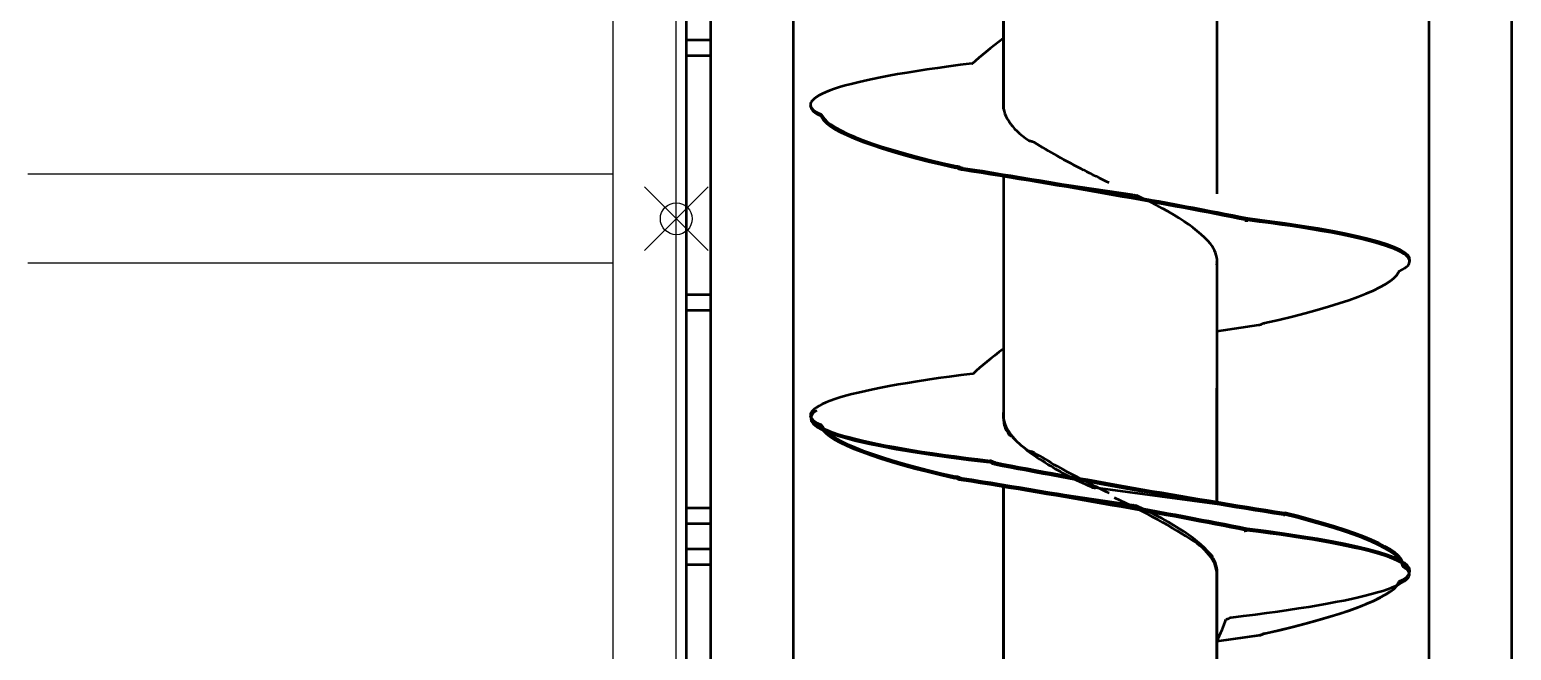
# Model space of a CAD drawing. Extents: x -3873 to 164127, y 7129 to 96529.
# Drawn here: x 66047 to 67213, y 68387 to 68875 of the extents above; entities that cross this region are included whole.
import ezdxf

# ---------------------------------------------------------------- set-up
doc = ezdxf.new("R2010")
doc.units = 0
doc.header["$PDMODE"] = 35
doc.header["$PDSIZE"] = 25
doc.layers.add('LAYOUT', color=90, linetype='CONTINUOUS')
doc.layers.add('LAYOUT Kromeka', color=1, linetype='CONTINUOUS', lineweight=5)
doc.layers.add('Visible (ISO)', color=7, linetype='CONTINUOUS', lineweight=50)

# ---------------------------------------------------------------- blocks, each defined once
blk = doc.blocks.new('chilling_Gibletchiller_platform_short')
at = {"layer": 'LAYOUT', "color": 0, "linetype": 'Continuous', "ltscale": 50}
for p, q in [((-35, 50), (-35, 510)), ((35, 50), (35, 510)), ((1205, 50), (-1205, 50)), ((-1205, 0), (1205, 0))]:
    blk.add_line(p, q, dxfattribs=at)
blk.add_point((0, 0), dxfattribs=at)
blk.add_point((0, 0), dxfattribs=at)
blk = doc.blocks.new('*E242')
at = {"layer": 'Visible (ISO)', "color": 0}
for centre, major_axis, ratio, start_param, end_param in [((99, 240.5), (274.2, -291.2), 0.219922, 1.767895, 1.767897), ((587.9, 240.6), (274.5, -291), 0.2166, 1.764193, 1.764195), ((1075.4, 240.6), (274.4, -291.1), 0.218, 1.765751, 1.765753), ((1562.9, 240.5), (274.3, -291.2), 0.219399, 1.767311, 1.767313), ((1538, 84.2), (243.8, -317.2), 0.444546, 2.06282, 2.062822), ((2025.5, 84.1), (243.5, -317.4), 0.445686, 2.064672, 2.064674), ((1292.5, 388.7), (243.9, 317.1), 0.443994, 4.221282, 4.221284), ((1294.3, 387.3), (243.9, 317.1), 0.443975, 4.221288, 4.22129), ((1780, 388.7), (243.7, 317.3), 0.445135, 4.219432, 4.219434), ((1781.8, 387.3), (243.6, 317.3), 0.445116, 4.219437, 4.219439), ((341.6, 232.6), (274.4, 291.2), 0.218285, 4.517139, 4.517141), ((829.9, 232.6), (274.5, 291.1), 0.217323, 4.51821, 4.518212), ((1317.4, 232.6), (274.4, 291.2), 0.218723, 4.516651, 4.516653), ((343.4, 230.9), (274.3, 291.1), 0.218262, 4.51714, 4.517142), ((831.6, 230.9), (274.4, 291.1), 0.2173, 4.518211, 4.518213), ((1319.2, 230.9), (274.3, 291.1), 0.218699, 4.516652, 4.516654)]:
    blk.add_ellipse(centre, major_axis=major_axis, ratio=ratio, start_param=start_param, end_param=end_param, dxfattribs=at)
blk = doc.blocks.new('CD30-500-2500 Giblet chiller')
at = {"layer": 'Visible (ISO)', "color": 0}
for p, q in [((105263.8, 16066.4), (107233.8, 16066.4)), ((106461.5, 16066.4), (107431.5, 16066.4)), ((105878.4, 16001.4), (107233.8, 16001.4)), ((106461.5, 16001.4), (107431.5, 16001.4)), ((106532.1, 15986.3), (106530.9, 15986.5)), ((106771.9, 15981.8), (106771.1, 15981.7)), ((106776, 15986.3), (106774.8, 15986.5)), ((106776.9, 15986.2), (106775.7, 15986.1)), ((106769.2, 15981), (106770, 15980.8)), ((106770, 15980.8), (106770.5, 15980.7)), ((106770.1, 15981.3), (106770.6, 15981.1)), ((106770.1, 15981.3), (106771, 15981)), ((106770.6, 15981.2), (106770.2, 15981.3)), ((106771.1, 15981.1), (106770.6, 15981.2)), ((106770.6, 15981.1), (106771, 15981)), ((106771.1, 15981.7), (106770.7, 15981.6)), ((106729.6, 15889.2), (106730.5, 15888.3)), ((106729.3, 15888), (106709.5, 15739.3)), ((106729.4, 15888.3), (106729.3, 15888.4)), ((106729.3, 15888.2), (106729.3, 15888.4)), ((106729.3, 15887.6), (106730, 15887.3)), ((106730, 15887.3), (106730.5, 15887.1)), ((106730.5, 15888.2), (106730.7, 15888.1)), ((106730.5, 15888), (106730.5, 15888.1)), ((106730.5, 15888), (106730.5, 15888)), ((106730.8, 15887.2), (106730.7, 15887.2)), ((106586.3, 15834.8), (106581.5, 15867.8)), ((106830.1, 15834.8), (106825.2, 15868.6)), ((106830.1, 15834.8), (106825.3, 15867.8)), ((106498, 15859.1), (106498, 15859.1)), ((106498, 15859), (106498, 15859.1)), ((106498, 15858.7), (106498.7, 15858.4)), ((106498.2, 15860), (106499.2, 15859.2)), ((106498.7, 15858.4), (106499.2, 15858.2)), ((106499.2, 15859), (106499.1, 15859)), ((106499.2, 15859.1), (106499.4, 15859)), ((106499.2, 15858.9), (106499.2, 15859)), ((106499.4, 15856.8), (106499.4, 15857)), ((106741.8, 15858.5), (106741.7, 15858.5)), ((106741.8, 15858.4), (106741.7, 15858.5)), ((106741.7, 15858.1), (106742.5, 15857.8)), ((106742, 15859.4), (106742.9, 15858.6)), ((106742.5, 15857.8), (106742.9, 15857.6)), ((106743, 15858.4), (106742.9, 15858.4)), ((106743, 15858.5), (106743.1, 15858.4)), ((106743, 15858.3), (106743, 15858.4)), ((106743.2, 15856.2), (106743.2, 15856.4)), ((106285.5, 15834.8), (106478.4, 15834.8)), ((106519.4, 15831), (106519.4, 15830.6)), ((106529.4, 15834.8), (106722.3, 15834.8)), ((106722.2, 15834.8), (106631.1, 15834.8)), ((106763.2, 15831), (106763.2, 15830.6)), ((106773.2, 15834.8), (106966.1, 15834.8)), ((106966.1, 15834.8), (106775.9, 15834.8)), ((106479.3, 15768.3), (106459.6, 15634.1)), ((106723, 15768.1), (106703.3, 15633.4)), ((106411.6, 15666.8), (106218.8, 15666.8)), ((106220.3, 15666.8), (106410.6, 15666.8)), ((106464.4, 15666.8), (106654.4, 15666.8)), ((106689, 15656), (106688.2, 15656.1)), ((106689.9, 15657.3), (106689, 15658.7)), ((106689.5, 15657.9), (106689, 15658.7)), ((106689.4, 15655.9), (106689, 15656)), ((106689.6, 15658.4), (106689.2, 15659)), ((106689.9, 15657.3), (106689.5, 15657.9)), ((106690.1, 15657.7), (106689.6, 15658.4)), ((106690.2, 15660.4), (106689.7, 15660.5)), ((106691, 15660), (106690.2, 15660.4)), ((106901, 15666.8), (106708.2, 15666.8)), ((106708.2, 15666.8), (106900.3, 15666.8)), ((106376.2, 15642.7), (106376.1, 15642.1)), ((106458.6, 15631.3), (106457.7, 15632.9)), ((106458.2, 15632), (106457.7, 15632.9)), ((106458.3, 15632.6), (106457.9, 15633.3)), ((106458.6, 15631.3), (106458.2, 15632)), ((106458.8, 15631.7), (106458.3, 15632.6)), ((106458.9, 15635), (106458.4, 15635.2)), ((106459.6, 15634.7), (106458.9, 15635)), ((106619.9, 15643.3), (106619.9, 15642.7)), ((106702.4, 15630.5), (106701.5, 15632.2)), ((106702, 15631.2), (106701.5, 15632.2)), ((106702.1, 15631.8), (106701.7, 15632.6)), ((106702.6, 15634.2), (106702.2, 15634.4)), ((106703.4, 15633.9), (106702.6, 15634.2)), ((106457.7, 15629.6), (106456.9, 15629.8)), ((106458.1, 15629.5), (106457.7, 15629.6)), ((106701.4, 15628.8), (106700.6, 15629)), ((106701.9, 15628.7), (106701.4, 15628.8)), ((106702.4, 15630.5), (106702, 15631.2)), ((106702.6, 15630.9), (106702.1, 15631.8)), ((106416.1, 15523.2), (106416.8, 15523.3)), ((106416.8, 15523.3), (106417.3, 15523.4)), ((106416.9, 15524.1), (106417.4, 15523.9)), ((106416.9, 15524.1), (106417.8, 15523.7)), ((106417.4, 15524), (106417, 15524.1)), ((106417.9, 15523.8), (106417.4, 15524)), ((106417.4, 15523.9), (106417.8, 15523.7)), ((106417.9, 15524.5), (106417.5, 15524.6)), ((106418.7, 15524.2), (106417.9, 15524.5)), ((106659.8, 15523.1), (106660.6, 15523.2)), ((106660.6, 15523.9), (106661.2, 15523.7)), ((106660.6, 15523.9), (106661.5, 15523.6)), ((106660.6, 15523.2), (106661, 15523.2)), ((106661.1, 15523.8), (106660.8, 15524)), ((106661.6, 15523.6), (106661.1, 15523.8)), ((106661.2, 15523.7), (106661.5, 15523.6)), ((106661.7, 15524.3), (106661.3, 15524.4)), ((106662.5, 15524.1), (106661.7, 15524.3)), ((106410.2, 15515.2), (106409, 15515.1)), ((106654.1, 15515.2), (106652.8, 15515.1)), ((105263.8, 15501.4), (107233.8, 15501.4)), ((106461.5, 15501.4), (107431.5, 15501.4)), ((105263.8, 15436.4), (107233.8, 15436.4)), ((106357.8, 15436.4), (106357.8, 15417.1)), ((106369.8, 15417.1), (106369.8, 15436.4)), ((106461.5, 15436.4), (107431.5, 15436.4)), ((106557.8, 15436.4), (106557.8, 15417.1)), ((106569.8, 15417.1), (106569.8, 15436.4)), ((106725.5, 15436.4), (106725.5, 15417.1)), ((106737.5, 15417.1), (106737.5, 15436.4)), ((106757.8, 15436.4), (106757.8, 15417.1)), ((106769.8, 15417.1), (106769.8, 15436.4)), ((105263.8, 15417.1), (107252.8, 15417.1)), ((106436.5, 15417.1), (107381.5, 15417.1))]:
    blk.add_line(p, q, dxfattribs=at)
for centre, major_axis, ratio, start_param, end_param in [((106519, 15587.2), (12.8, 399.2), 0.097021, -0.198561, 0.825008), ((106762.7, 15587.2), (12.9, 399.1), 0.096956, -0.196488, 0.827081), ((106791.7, 15587.3), (-14.4, 398.9), 0.094892, -0.868832, 0.146901), ((106517.7, 15587.4), (12.8, 399.2), 0.097021, -0.009668, 0.825008), ((106761.5, 15587.4), (12.9, 399.1), 0.096956, -0.009721, 0.827081), ((106790.5, 15587.2), (-14.4, 398.9), 0.094892, 0.010589, 0.146901), ((106544.4, 15585), (-24.1, 395.5), 0.350525, -0.139091, -0.138305), ((106566.3, 15781.4), (-28.7, 196.5), 0.149826, -1.110801, -0.095069), ((106740.9, 15786.7), (28.9, 194.2), 0.156124, 0.019911, 1.043481), ((106742.2, 15786.4), (28.9, 194.2), 0.156124, 0.019911, 1.043481), ((106774.9, 15588), (18, 397.5), 0.351131, 0.161683, 0.16247), ((106775.8, 15587.7), (18, 397.5), 0.351131, 0.161683, 0.16247), ((106788.2, 15585), (-23.9, 395.6), 0.350553, -0.137357, -0.136571), ((106788.3, 15585), (-24.1, 395.5), 0.350525, -0.139091, -0.138305), ((106810.2, 15781.7), (-28.6, 196.3), 0.150145, -1.107718, -0.091985), ((106810.2, 15781.4), (-28.7, 196.5), 0.149826, -1.110801, -0.095069), ((106709.6, 15809.7), (40, 236.5), 0.028076, 4.034553, 5.053062), ((106710.9, 15809.2), (40, 236.5), 0.028076, 4.034553, 5.053062), ((106585.4, 15737.5), (-132, 296.4), 0.165694, -1.181387, -1.179848), ((106578.5, 15866.2), (0.08, 5.68), 0.532831, -0.875835, -0.763862), ((106829.1, 15737.5), (-131.8, 296.5), 0.166658, -1.179021, -1.177482), ((106829.2, 15737.5), (-132, 296.4), 0.165694, -1.181387, -1.179848), ((106822.3, 15867), (0.08, 5.67), 0.533245, -0.875647, -0.763675), ((106822.4, 15866.2), (0.08, 5.68), 0.532831, -0.875835, -0.763862), ((106477.9, 15700.3), (39.6, 235.4), 0.036551, 0.838685, 1.857194), ((106479.1, 15699.8), (39.6, 235.4), 0.036551, 0.838685, 1.857194), ((106721.6, 15700), (39.6, 235.5), 0.036183, 0.84092, 1.859429), ((106722.9, 15699.6), (39.6, 235.5), 0.036183, 0.84092, 1.859429), ((106816.7, 15584.5), (-101.6, 333.8), 0.29207, -0.772702, -0.771164), ((106809.9, 15840.9), (0.25, 4.53), 0.66547, -0.820709, -0.708737), ((106838, 15817.2), (-42, 24.9), 0.239951, -1.243634, -0.795186), ((106499.7, 15701.2), (38.5, 135.9), 0.30221, 0.378795, 1.112194), ((106488.4, 15750.8), (24.5, 83.5), 0.436443, -0.193219, -0.186209), ((106540.5, 15750.8), (-11.3, 84), 0.477522, -0.124023, 0.256177), ((106538.8, 15750.8), (-11.3, 84), 0.477522, -0.124023, -0.085896), ((106743.5, 15701.3), (38.6, 135.8), 0.301806, 0.380987, 1.114386), ((106771.8, 15750.8), (8.6, 84), 0.485184, -0.010296, 0.715753), ((106732.2, 15750.8), (24.4, 83.5), 0.437114, -0.19556, -0.188688), ((106784.3, 15750.8), (-11.2, 84), 0.477861, -0.123463, 0.258827), ((106782.5, 15750.8), (-11.2, 84), 0.477861, -0.123463, -0.085327), ((106770.1, 15750.8), (8.6, 84), 0.485184, -0.010296, 0.028044), ((106731, 15724.7), (51.6, 120.2), 0.187822, 0.783769, 1.405084), ((106477.7, 15720.4), (15.9, 156.8), 0.0216, 1.25516, 1.257606), ((106481, 15752.1), (15.9, 156.8), 0.0216, 1.465135, 1.465727), ((106721.4, 15720.5), (15.9, 156.8), 0.021387, 1.257271, 1.259716), ((106724.8, 15752.3), (15.9, 156.8), 0.021387, 1.467245, 1.467838), ((106457.9, 15775.6), (52.8, 118.5), 0.16521, 4.390442, 4.567383), ((106701.7, 15775.8), (52.8, 118.6), 0.166176, 4.388076, 4.566487), ((106707.8, 15748), (16, 156.8), 0.016673, 4.653239, 4.655685), ((106711.1, 15780.1), (16, 156.8), 0.016673, 4.445118, 4.445711), ((106457.2, 15750.8), (40.4, 84), 0.124708, 3.987282, 4.521135), ((106700.9, 15750.8), (40.4, 84), 0.125537, 3.985563, 4.519416), ((106689.2, 15799.8), (40.7, 133.5), 0.291838, 3.981689, 4.304727), ((106688.5, 15750.8), (35.1, 83.6), 0.269082, 3.671343, 4.205196), ((106416.9, 15750.8), (11.4, 84), 0.477352, 3.14646, 3.912492), ((106437.2, 15750.8), (5.9, 84.1), 0.076234, 3.880976, 3.885684), ((106660.6, 15750.8), (11.3, 84), 0.477692, 3.145902, 3.909844), ((106681, 15750.8), (5.9, 84.1), 0.07638, 3.878884, 3.883592), ((106648.2, 15750.8), (-8.5, 84), 0.485313, 3.032759, 3.430188), ((106668.6, 15750.8), (3.2, 84.1), 0.09634, 3.510663, 3.51537), ((106352.2, 15693.6), (-40.7, 62.8), 0.1553, 1.910314, 2.414679), ((106418.6, 15750.8), (11.4, 84), 0.477352, 3.14646, 3.184582), ((106595.9, 15693.3), (-40.7, 61.6), 0.156897, 1.910754, 2.413061), ((106668.6, 15914.4), (14.4, 398.9), 0.094856, 2.995729, 4.011461), ((106662.4, 15750.8), (11.3, 84), 0.477692, 3.145902, 3.184034), ((106669.8, 15914.2), (14.4, 398.9), 0.094856, 3.130979, 4.011461), ((106693.9, 15918.4), (101.7, 333.7), 0.291838, 3.913871, 3.915409), ((106694.8, 15917.1), (101.7, 333.7), 0.291838, 3.913871, 3.915409), ((106688, 15661), (-0.25, 4.54), 0.664867, 3.85062, 3.962593), ((106395.8, 15914.2), (-12.8, 399.2), 0.097053, 2.317621, 3.34119), ((106462.6, 15765.7), (132, 296.3), 0.16521, 4.322624, 4.324163), ((106456.7, 15635.7), (-0.08, 5.68), 0.532625, 3.905549, 4.017521), ((106639.6, 15914.2), (-12.9, 399.2), 0.096989, 2.315548, 3.339117), ((106706.4, 15765.7), (131.9, 296.4), 0.166176, 4.320258, 4.321797), ((106443.2, 15720.7), (28.7, 196.6), 0.149666, 3.2382, 4.253933), ((106444.4, 15720.3), (28.7, 196.6), 0.149666, 3.2382, 4.253933), ((106463.5, 15764), (132, 296.3), 0.16521, 4.322624, 4.324163), ((106687, 15720.4), (28.6, 196.4), 0.149986, 3.235121, 4.250853), ((106688.2, 15720), (28.6, 196.4), 0.149986, 3.235121, 4.250853), ((106707.2, 15764), (131.9, 296.4), 0.166176, 4.320258, 4.321797), ((106700.4, 15635), (-0.08, 5.68), 0.533038, 3.905361, 4.017334), ((106397.1, 15914.4), (-12.8, 399.2), 0.097053, 3.151234, 3.34119), ((106421.7, 15917), (24.3, 395.5), 0.350511, 3.280765, 3.281551), ((106422.6, 15916.6), (24.3, 395.5), 0.350511, 3.280765, 3.281551), ((106640.8, 15914.4), (-12.9, 399.2), 0.096989, 3.151287, 3.339117), ((106665.4, 15916.9), (24, 395.6), 0.350539, 3.27903, 3.279817), ((106666.3, 15916.6), (24, 395.6), 0.350539, 3.27903, 3.279817)]:
    blk.add_ellipse(centre, major_axis=major_axis, ratio=ratio, start_param=start_param, end_param=end_param, dxfattribs=at)
for points, knots in [([(106771.9, 15981.8), (106771.9, 15981.7), (106771.8, 15981.5), (106771.6, 15981.4), (106771.5, 15981.3), (106771.3, 15981.2), (106771.1, 15981.1)], [0, 0, 0, 0, 0.5, 0.5, 0.5, 1, 1, 1, 1]), ([(106540.6, 15977.4), (106540.5, 15977.5), (106540.4, 15977.6), (106540.3, 15977.7), (106540.2, 15977.8), (106540, 15977.8), (106539.8, 15977.9)], [0, 0, 0, 0, 0.5, 0.5, 0.5, 1, 1, 1, 1]), ([(106770.1, 15981.3), (106769.9, 15981.3), (106769.7, 15981.2), (106769.4, 15981.1), (106769.3, 15981.1), (106769.2, 15981)], [0, 0, 0, 0, 0.5, 0.5, 1, 1, 1, 1]), ([(106784.4, 15977.6), (106784.3, 15977.7), (106784.2, 15977.8), (106784.1, 15977.9), (106783.9, 15977.9), (106783.7, 15978), (106783.5, 15978)], [0, 0, 0, 0, 0.5, 0.5, 0.5, 1, 1, 1, 1]), ([(106784.4, 15977.4), (106784.4, 15977.5), (106784.3, 15977.6), (106784.2, 15977.7), (106784, 15977.8), (106783.8, 15977.8), (106783.6, 15977.9)], [0, 0, 0, 0, 0.5, 0.5, 0.5, 1, 1, 1, 1]), ([(106730.8, 15887.2), (106730.7, 15887.4), (106730.7, 15887.5), (106730.7, 15887.8), (106730.7, 15888), (106730.7, 15888.1)], [-0.3710489, -0.3710489, -0.3710489, -0.3710489, -0.1855245, -0.1855245, 0, 0, 0, 0]), ([(106581.5, 15867.8), (106581.4, 15868.2), (106581.3, 15868.5), (106581.2, 15868.9), (106581.1, 15869.2), (106581, 15869.5), (106580.9, 15869.8)], [0.1548942, 0.1548942, 0.1548942, 0.1548942, 0.5000028, 0.5000028, 0.5000028, 0.8159434, 0.8159434, 0.8159434, 0.8159434]), ([(106825.2, 15868.6), (106825.2, 15868.9), (106825.1, 15869.3), (106825, 15869.7), (106824.9, 15870), (106824.8, 15870.3), (106824.7, 15870.6)], [0.1527254, 0.1527254, 0.1527254, 0.1527254, 0.5000028, 0.5000028, 0.5000028, 0.8159434, 0.8159434, 0.8159434, 0.8159434]), ([(106825.3, 15867.8), (106825.3, 15868.2), (106825.2, 15868.5), (106825.1, 15868.9), (106825, 15869.2), (106824.9, 15869.5), (106824.8, 15869.8)], [0.1548942, 0.1548942, 0.1548942, 0.1548942, 0.5000028, 0.5000028, 0.5000028, 0.8159434, 0.8159434, 0.8159434, 0.8159434]), ([(106499.4, 15856.8), (106499.4, 15857.2), (106499.4, 15857.6), (106499.4, 15858.3), (106499.4, 15858.7), (106499.4, 15859)], [-0.3710489, -0.3710489, -0.3710489, -0.3710489, -0.1855245, -0.1855245, 0, 0, 0, 0]), ([(106743.2, 15856.2), (106743.2, 15856.6), (106743.2, 15857), (106743.1, 15857.7), (106743.1, 15858.1), (106743.1, 15858.4)], [-0.3710489, -0.3710489, -0.3710489, -0.3710489, -0.1855245, -0.1855245, 0, 0, 0, 0]), ([(106812.8, 15841.8), (106812.8, 15842.3), (106812.7, 15842.7), (106812.5, 15843.1), (106812.5, 15843.4), (106812.4, 15843.6), (106812.2, 15843.9)], [0, 0, 0, 0, 0.5000028, 0.5000028, 0.5000028, 0.8159434, 0.8159434, 0.8159434, 0.8159434]), ([(106709, 15736.4), (106709.1, 15736.6), (106709.2, 15736.9), (106709.2, 15737.1), (106709.3, 15737.6), (106709.4, 15738), (106709.4, 15738.4)], [0.1840543, 0.1840543, 0.1840543, 0.1840543, 0.5, 0.5, 0.5, 1, 1, 1, 1]), ([(106438.2, 15691.3), (106437.9, 15690.8), (106437.7, 15690.3), (106437.4, 15689.4), (106437.3, 15689), (106437.3, 15688.6)], [2.5682503, 2.5682503, 2.5682503, 2.5682503, 2.8214025, 2.8214025, 2.9900626, 2.9900626, 2.9900626, 2.9900626]), ([(106682, 15691.2), (106681.7, 15690.7), (106681.5, 15690.2), (106681.2, 15689.2), (106681.1, 15688.8), (106681, 15688.4)], [2.5682503, 2.5682503, 2.5682503, 2.5682503, 2.8214025, 2.8214025, 2.9900626, 2.9900626, 2.9900626, 2.9900626]), ([(106437.2, 15688.3), (106437.2, 15688.1), (106437.1, 15687.9), (106437, 15687.3), (106436.8, 15687), (106436.7, 15686.8)], [0.664323, 0.664323, 0.664323, 0.664323, 0.7562049, 0.7562049, 0.9125602, 0.9125602, 0.9125602, 0.9125602]), ([(106681, 15688.2), (106680.9, 15688), (106680.9, 15687.8), (106680.7, 15687.2), (106680.6, 15686.9), (106680.4, 15686.6)], [0.664323, 0.664323, 0.664323, 0.664323, 0.7562049, 0.7562049, 0.9125602, 0.9125602, 0.9125602, 0.9125602]), ([(106668.5, 15672.2), (106668.5, 15672.1), (106668.5, 15672), (106668.3, 15671.7), (106668.1, 15671.5), (106668, 15671.4)], [0.664323, 0.664323, 0.664323, 0.664323, 0.7562049, 0.7562049, 0.9125602, 0.9125602, 0.9125602, 0.9125602]), ([(106669.5, 15673.8), (106669.3, 15673.6), (106669, 15673.3), (106668.7, 15672.8), (106668.6, 15672.5), (106668.6, 15672.3)], [2.5682503, 2.5682503, 2.5682503, 2.5682503, 2.8214025, 2.8214025, 2.9900626, 2.9900626, 2.9900626, 2.9900626]), ([(106689, 15658.7), (106688.8, 15658.3), (106688.6, 15657.9), (106688.3, 15657), (106688.2, 15656.6), (106688.2, 15656.1)], [0, 0, 0, 0, 0.5, 0.5, 1, 1, 1, 1]), ([(106689.4, 15659.3), (106689.4, 15659.2), (106689.3, 15659.2), (106689.3, 15659.1), (106689.3, 15659.1), (106689.2, 15659)], [-0.04006097, -0.04006097, -0.04006097, -0.04006097, -0.02003048, -0.02003048, 0, 0, 0, 0]), ([(106689.7, 15660.5), (106689.7, 15660.2), (106689.6, 15660), (106689.6, 15659.7), (106689.5, 15659.6), (106689.4, 15659.4), (106689.4, 15659.3)], [0, 0, 0, 0, 0.5, 0.5, 0.5, 0.815947, 0.815947, 0.815947, 0.815947]), ([(106691, 15660), (106690.9, 15659.6), (106690.8, 15659.1), (106690.7, 15658.7), (106690.6, 15658.5), (106690.5, 15658.2), (106690.4, 15658)], [0, 0, 0, 0, 0.5000028, 0.5000028, 0.5000028, 0.8159434, 0.8159434, 0.8159434, 0.8159434]), ([(106457.7, 15632.9), (106457.5, 15632.5), (106457.3, 15632), (106457, 15631), (106456.9, 15630.4), (106456.9, 15629.8)], [0, 0, 0, 0, 0.5, 0.5, 1, 1, 1, 1]), ([(106458.1, 15633.6), (106458, 15633.6), (106458, 15633.5), (106458, 15633.4), (106458, 15633.4), (106457.9, 15633.3)], [-0.04006097, -0.04006097, -0.04006097, -0.04006097, -0.02003048, -0.02003048, 0, 0, 0, 0]), ([(106458.4, 15635.2), (106458.4, 15634.8), (106458.3, 15634.5), (106458.2, 15634.2), (106458.2, 15634), (106458.1, 15633.8), (106458.1, 15633.6)], [0, 0, 0, 0, 0.5, 0.5, 0.5, 0.815947, 0.815947, 0.815947, 0.815947]), ([(106459.6, 15634.7), (106459.6, 15634.1), (106459.5, 15633.6), (106459.4, 15633), (106459.3, 15632.7), (106459.2, 15632.4), (106459, 15632.1)], [0, 0, 0, 0, 0.5000028, 0.5000028, 0.5000028, 0.8159434, 0.8159434, 0.8159434, 0.8159434]), ([(106701.5, 15632.2), (106701.3, 15631.7), (106701.1, 15631.3), (106700.8, 15630.2), (106700.7, 15629.6), (106700.6, 15629)], [0, 0, 0, 0, 0.5, 0.5, 1, 1, 1, 1]), ([(106701.8, 15632.9), (106701.8, 15632.8), (106701.8, 15632.8), (106701.7, 15632.7), (106701.7, 15632.6), (106701.7, 15632.6)], [-0.04006097, -0.04006097, -0.04006097, -0.04006097, -0.02003048, -0.02003048, 0, 0, 0, 0]), ([(106702.2, 15634.4), (106702.2, 15634.1), (106702.1, 15633.7), (106702, 15633.4), (106702, 15633.2), (106701.9, 15633), (106701.8, 15632.9)], [0, 0, 0, 0, 0.5, 0.5, 0.5, 0.815947, 0.815947, 0.815947, 0.815947]), ([(106703.4, 15633.9), (106703.4, 15633.3), (106703.3, 15632.8), (106703.1, 15632.3), (106703, 15632), (106702.9, 15631.7), (106702.8, 15631.4)], [0, 0, 0, 0, 0.5000028, 0.5000028, 0.5000028, 0.8159434, 0.8159434, 0.8159434, 0.8159434]), ([(106416.9, 15524.1), (106416.7, 15524), (106416.5, 15523.8), (106416.2, 15523.5), (106416.1, 15523.4), (106416.1, 15523.2)], [0, 0, 0, 0, 0.5, 0.5, 1, 1, 1, 1]), ([(106418.7, 15524.2), (106418.7, 15524.1), (106418.6, 15524), (106418.4, 15524), (106418.3, 15523.9), (106418.1, 15523.8), (106417.9, 15523.8)], [0, 0, 0, 0, 0.5, 0.5, 0.5, 1, 1, 1, 1]), ([(106660.6, 15523.9), (106660.4, 15523.8), (106660.2, 15523.6), (106660, 15523.4), (106659.9, 15523.2), (106659.8, 15523.1)], [0, 0, 0, 0, 0.5, 0.5, 1, 1, 1, 1]), ([(106662.5, 15524.1), (106662.4, 15524), (106662.3, 15523.9), (106662.2, 15523.8), (106662, 15523.7), (106661.9, 15523.6), (106661.6, 15523.6)], [0, 0, 0, 0, 0.5, 0.5, 0.5, 1, 1, 1, 1])]:
    blk.add_open_spline(points, degree=3, knots=knots, dxfattribs=at)
for points in [[(106539.6, 15977.9), (106539.4, 15978), (106539.2, 15978.1), (106539.2, 15978.3)], [(106539.7, 15977.9), (106539.7, 15977.9), (106539.6, 15977.9), (106539.6, 15977.9)], [(106770.1, 15981.3), (106770.1, 15981.3), (106770.1, 15981.3), (106770.1, 15981.3)], [(106770.7, 15981.6), (106770.6, 15981.5), (106770.4, 15981.4), (106770.2, 15981.3)], [(106771, 15981), (106770.7, 15980.9), (106770.5, 15980.8), (106770.5, 15980.7)], [(106771, 15981), (106771, 15981), (106771, 15981), (106771, 15981)], [(106783.4, 15978.1), (106783.2, 15978.2), (106783, 15978.3), (106782.9, 15978.4)], [(106783.5, 15977.9), (106783.2, 15978), (106783.1, 15978.1), (106783, 15978.3)], [(106783.4, 15978.1), (106783.4, 15978.1), (106783.4, 15978.1), (106783.4, 15978.1)], [(106783.5, 15977.9), (106783.5, 15977.9), (106783.5, 15977.9), (106783.5, 15977.9)], [(106729.6, 15889.2), (106729.4, 15888.7), (106729.3, 15888.2), (106729.3, 15887.6)], [(106730.7, 15888.1), (106730.6, 15887.8), (106730.5, 15887.5), (106730.5, 15887.1)], [(106580.5, 15870.7), (106580.2, 15871.2), (106580, 15871.8), (106580, 15872.5)], [(106824.2, 15871.4), (106824, 15871.9), (106823.8, 15872.6), (106823.7, 15873.2)], [(106824.3, 15870.7), (106824.1, 15871.2), (106823.9, 15871.8), (106823.8, 15872.5)], [(106498.2, 15860), (106498.1, 15859.6), (106498, 15859.2), (106498, 15858.7)], [(106499.4, 15859), (106499.3, 15858.8), (106499.2, 15858.5), (106499.2, 15858.2)], [(106742, 15859.4), (106741.9, 15859), (106741.8, 15858.6), (106741.7, 15858.1)], [(106743.1, 15858.4), (106743, 15858.2), (106743, 15857.9), (106742.9, 15857.6)], [(106811.8, 15844.5), (106811.5, 15844.9), (106811.4, 15845.5), (106811.3, 15846)], [(106479.3, 15768.3), (106479.3, 15768.5), (106479.3, 15768.7), (106479.3, 15768.9)], [(106479.4, 15769.4), (106479.5, 15770.2), (106479.7, 15771), (106480, 15771.8)], [(106723, 15768.1), (106723.1, 15768.3), (106723.1, 15768.5), (106723.1, 15768.7)], [(106723.1, 15769.2), (106723.2, 15770.1), (106723.4, 15770.9), (106723.7, 15771.6)], [(106709.5, 15738.9), (106709.5, 15739), (106709.5, 15739.2), (106709.5, 15739.3)], [(106708.9, 15736), (106708.9, 15736.1), (106709, 15736.3), (106709, 15736.4)], [(106689.9, 15657.3), (106689.7, 15656.9), (106689.5, 15656.4), (106689.4, 15655.9)], [(106376.1, 15642.3), (106376.1, 15642.4), (106376.1, 15642.4), (106376.1, 15642.5)], [(106619.9, 15642.9), (106619.9, 15643), (106619.8, 15643.1), (106619.8, 15643.1)], [(106458.6, 15631.3), (106458.3, 15630.8), (106458.2, 15630.1), (106458.1, 15629.5)], [(106702.4, 15630.5), (106702.1, 15630), (106701.9, 15629.4), (106701.9, 15628.7)], [(106416.9, 15524.1), (106416.9, 15524.1), (106416.9, 15524.1), (106416.9, 15524.1)], [(106417.5, 15524.6), (106417.4, 15524.4), (106417.3, 15524.2), (106417, 15524.1)], [(106417.8, 15523.7), (106417.5, 15523.6), (106417.3, 15523.5), (106417.3, 15523.4)], [(106417.8, 15523.7), (106417.8, 15523.7), (106417.8, 15523.7), (106417.8, 15523.7)], [(106660.6, 15523.9), (106660.6, 15523.9), (106660.6, 15523.9), (106660.6, 15523.9)], [(106661.3, 15524.4), (106661.2, 15524.2), (106661, 15524.1), (106660.8, 15524)], [(106661.5, 15523.6), (106661.3, 15523.5), (106661.1, 15523.3), (106661, 15523.2)], [(106661.5, 15523.6), (106661.5, 15523.6), (106661.5, 15523.6), (106661.5, 15523.6)]]:
    blk.add_open_spline(points, degree=3, dxfattribs=at)
at = {"layer": 'LAYOUT', "color": 4, "linetype": 'Continuous', "ltscale": 25, "xscale": 0.5}
blk.add_blockref('*E242', (106038.2, 15515), dxfattribs=at)

msp = doc.modelspace()

# ---------------------------------------------------------------- block references
at = {"layer": 'LAYOUT Kromeka', "ltscale": 20}
for name, p, rotation in [('CD30-500-2500 Giblet chiller', (51146.2, 175224.6), 270), ('chilling_Gibletchiller_platform_short', (66555.6, 68726.5), 90)]:
    msp.add_blockref(name, p, dxfattribs=dict(at, rotation=rotation))

doc.saveas('drawing.dxf')
